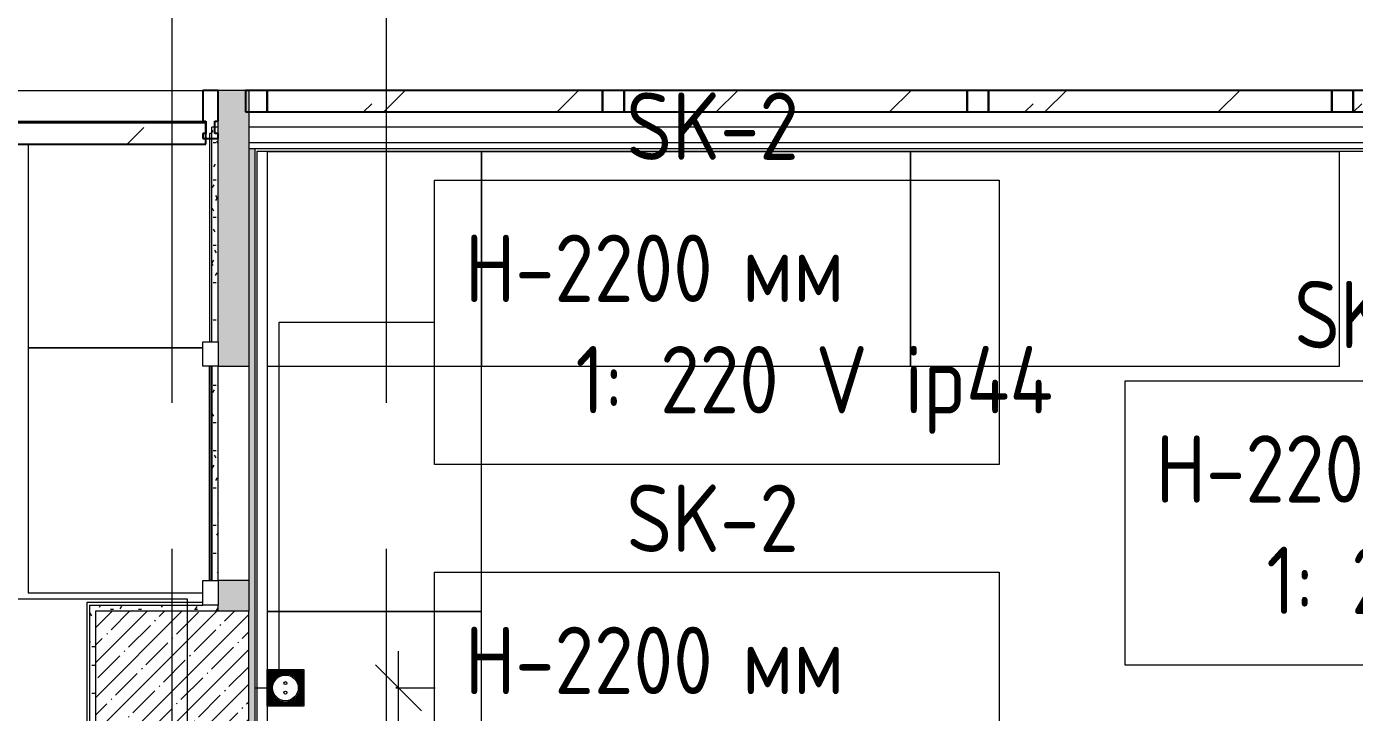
# Model space of a CAD drawing. Header units: millimetres. Extents: x 35881 to 234190, y -8553 to 29063.
# Drawn here: x 59985 to 64319, y 22920 to 25159 of the extents above; entities that cross this region are included whole.
import ezdxf

# ---------------------------------------------------------------- set-up
doc = ezdxf.new("R2010")
doc.units = ezdxf.units.MM
doc.linetypes.add('Осевая', pattern=[3175, 635, -476.25, 1587.5, -476.25])
for name, color, linetype, lineweight in [('A-ANNO-DIMS', 7, 'Continuous', 9), ('A-ANNO-DIMS-100', 7, 'Continuous', 9), ('A-DETL-GENF', 7, 'Continuous', 9), ('A-DOOR', 7, 'Continuous', 9), ('A-GLAZ-CURT', 7, 'Continuous', 9), ('A-GLAZ-CURT-1', 7, 'Continuous', 25), ('A-GLAZ-CWMG', 7, 'Continuous', 9), ('A-GLAZ-CWMG-1', 7, 'Continuous', 25), ('A-WALL', 7, 'Continuous', 9), ('E-ELEC-FIXT-IDEN', 7, 'Continuous', 9), ('I-WALL', 7, 'Continuous', 9), ('S-COLS', 7, 'Continuous', 9), ('Оси', 7, 'Continuous', 9), ('Оси-2', 7, 'Осевая', 9), ('Электрические приборы', 7, 'Continuous', 9)]:
    doc.layers.add(name, color=color, linetype=linetype, lineweight=lineweight)
for name, color, linetype, lineweight, true_color in [('A-WALL-1', 7, 'Continuous', 9, 0x3c3c3c), ('A-WALL-FNSH-1', 7, 'Continuous', 9, 0x3c3c3c), ('I-FURN-1', 7, 'Continuous', 9, 0xf0f0f0), ('Оси розеток', 7, 'Continuous', 9, 0xff1e23)]:
    doc.layers.add(name, color=color, linetype=linetype, lineweight=lineweight, true_color=true_color)
doc.styles.add('GOST Common', font='GOST_Common.ttf', dxfattribs={"width": 0.9, "height": 220})
doc.styles.add('ISOCPEUR', font='isocpeur.ttf', dxfattribs={"width": 0.9, "height": 250})
doc.dimstyles.new('ISO-2_5_0_9К_БОЛЬШОЙ', dxfattribs={"dimscale": 304.8, "dimtxt": 248.995294, "dimasz": 0.492126, "dimexe": 0.393701, "dimexo": 0.984252, "dimgap": 0, "dimtad": 1, "dimdec": 0, "dimrnd": 10, "dimzin": 0, "dimdsep": 46, "dimtxsty": 'ISOCPEUR', "dimblk1": 'OBLIQUE', "dimblk2": 'OBLIQUE', "dimsah": 1, "dimcen": 0.09, "dimdle": 0.393701, "dimazin": 0, "dimtfac": 1, "dimtdec": 4, "dimtix": 1, "dimtmove": 0, "dimatfit": 3, "dimfxl": 1, "dimtvp": 1, "dimtolj": 1, "dimtzin": 0, "dimarcsym": 2})
pattern_1 = [(0, (0, 0), (121.92, 30.48), [10.058, -81.382, 10.058, -81.382, -487.68]), (0, (0, 0), (121.92, 30.48), [-182.88, 10.058, -172.822, 10.058, -81.382, -213.36]), (0, (0, 0), (121.92, 30.48), [-457.2, 10.058, -50.902, 10.058, -142.342]), (120, (45.72, 15.24), (-87.356454, 90.345817), [10.058, -81.382, 10.058, -81.382, -487.68]), (120, (45.72, 15.24), (-87.356454, 90.345817), [-182.88, 10.058, -172.822, 10.058, -81.382, -213.36]), (120, (45.72, 15.24), (-87.356454, 90.345817), [-457.2, 10.058, -50.902, 10.058, -142.342]), (240, (60.96, 76.2), (-34.563546, -120.825817), [10.058, -81.382, 10.058, -81.382, -487.68]), (240, (60.96, 76.2), (-34.563546, -120.825817), [-182.88, 10.058, -172.822, 10.058, -81.382, -213.36]), (240, (60.96, 76.2), (-34.563546, -120.825817), [-457.2, 10.058, -50.902, 10.058, -142.342])]

# ---------------------------------------------------------------- blocks, each defined once
blk = doc.blocks.new('Системная панель - Стекло - 70мм-31693619-План размещения напольных электротехнических лючков и розеток 1 этажа в осях 12-23')
at = {"layer": 'A-GLAZ-CURT'}
h = blk.add_hatch(dxfattribs=at)
h.set_pattern_fill('FP_26', color=256, style=0, pattern_type=2)
h.set_pattern_definition([(225, (61417.5, 24815), (282.8427, -282.8427), [200, -600]), (225, (61617.5, 24915), (282.8427, -282.8427), [600, -200]), (225, (61217.5, 25015), (282.8427, -282.8427), [200, -600])])
h.paths.add_polyline_path([(-547.5, 35), (-547.5, -35), (547.5, -35), (547.5, 35), (-220.9, 35)])
at = {"layer": 'A-GLAZ-CURT-1'}
for p, q in [((547.5, 35), (-547.5, 35)), ((-547.5, 35), (-547.5, -35)), ((547.5, -35), (547.5, 35)), ((-547.5, -35), (547.5, -35))]:
    blk.add_line(p, q, dxfattribs=at)
blk = doc.blocks.new('Прямоугольный импост - 50 x 70 мм-23766079-План размещения напольных электротехнических лючков и розеток 1 этажа в осях 12-23')
at = {"layer": 'A-GLAZ-CWMG-1'}
for p, q in [((-35, 35), (35, 35)), ((-35, -35), (-35, 35)), ((35, 35), (35, -35)), ((35, -35), (-35, -35))]:
    blk.add_line(p, q, dxfattribs=at)
blk = doc.blocks.new('Системная панель - Стекло - 70мм-31693620-План размещения напольных электротехнических лючков и розеток 1 этажа в осях 12-23')
at = {"layer": 'A-GLAZ-CURT'}
h = blk.add_hatch(dxfattribs=at)
h.set_pattern_fill('FP_35', color=256, style=0, pattern_type=2)
h.set_pattern_definition([(225, (63785, 24815), (282.8427, -282.8427), [200, -600]), (225, (63985, 24915), (282.8427, -282.8427), [600, -200]), (225, (63585, 25015), (282.8427, -282.8427), [200, -600])])
h.paths.add_polyline_path([(-560, 35), (-560, -35), (560, -35), (560, 35)])
at = {"layer": 'A-GLAZ-CURT-1'}
for p, q in [((560, 35), (-560, 35)), ((-560, 35), (-560, -35)), ((560, -35), (560, 35)), ((-560, -35), (560, -35))]:
    blk.add_line(p, q, dxfattribs=at)
blk = doc.blocks.new('Системная панель - Стекло - 70мм-V27-План размещения напольных электротехнических лючков и розеток 1 этажа в осях 12-23')
at = {"layer": 'A-GLAZ-CURT'}
h = blk.add_hatch(dxfattribs=at)
h.set_pattern_fill('FP_39', color=256, style=0, pattern_type=2)
h.set_pattern_definition([(225, (64975, 24815), (282.8427, -282.8427), [200, -600]), (225, (65175, 24915), (282.8427, -282.8427), [600, -200]), (225, (64775, 25015), (282.8427, -282.8427), [200, -600])])
h.paths.add_polyline_path([(-560, 35), (-560, -35), (560, -35), (560, 35), (427.1, 35)])
at = {"layer": 'A-GLAZ-CURT-1'}
for p, q in [((560, 35), (-560, 35)), ((-560, 35), (-560, -35)), ((560, -35), (560, 35)), ((-560, -35), (560, -35))]:
    blk.add_line(p, q, dxfattribs=at)
blk = doc.blocks.new('BSC_Колонна _Прямоугольная - 500х500-V48-План размещения напольных электротехнических лючков и розеток 1 этажа в осях 12-23')
at = {"layer": 'S-COLS'}
h = blk.add_hatch(dxfattribs=at)
h.set_pattern_fill('FP_53', color=256, style=0, pattern_type=2)
h.set_pattern_definition([(45, (-60460, -23000), (-57.02463, 57.02463), []), (45, (-60402.975, -23000), (-57.02463, 57.02463), [100.806, -20.161, 3.353, -16.808])])
h.paths.add_polyline_path([(-250, -250), (250, -250), (250, 250), (-250, 250)])
for p, q in [((250, 250), (-250, 250)), ((-250, 250), (-250, -250)), ((250, -250), (250, 250)), ((-250, -250), (250, -250))]:
    blk.add_line(p, q, dxfattribs=at)
blk = doc.blocks.new('Штора противопожарная_Рен - ШТ_700х700-22567375-План размещения напольных электротехнических лючков и розеток 1 этажа в осях 12-23')
at = {"layer": 'A-DOOR'}
for p, q in [((-430, 100), (-350, 100)), ((-430, 50), (-430, 100)), ((-350, 100), (-350, 50)), ((350, 100), (430, 100)), ((350, 50), (350, 100)), ((430, 100), (430, 50)), ((-350, 50), (-430, 50)), ((-350, 77.5), (350, 77.5)), ((-350, 72.5), (-350, 77.5)), ((350, 72.5), (-350, 72.5)), ((350, 77.5), (350, 72.5)), ((430, 50), (350, 50))]:
    blk.add_line(p, q, dxfattribs=at)
blk = doc.blocks.new('Системная панель - Стекло - 70мм-32304938-План размещения напольных электротехнических лючков и розеток 1 этажа в осях 12-23')
at = {"layer": 'A-GLAZ-CURT'}
h = blk.add_hatch(dxfattribs=at)
h.set_pattern_fill('FP_56', color=256, style=0, pattern_type=2)
h.set_pattern_definition([(225, (60347.5, 24710), (282.8427, -282.8427), [200, -600]), (225, (60547.5, 24810), (282.8427, -282.8427), [600, -200]), (225, (60147.5, 24910), (282.8427, -282.8427), [200, -600])])
h.paths.add_polyline_path([(-322.5, 35), (-322.5, -35), (322.5, -35), (322.5, 35), (163.9, 35)])
at = {"layer": 'A-GLAZ-CURT-1'}
for p, q in [((322.5, 35), (-322.5, 35)), ((-322.5, 35), (-322.5, -35)), ((322.5, -35), (322.5, 35)), ((-322.5, -35), (322.5, -35))]:
    blk.add_line(p, q, dxfattribs=at)
blk = doc.blocks.new('Прямоугольный импост - Импост структурный с накладкой - 160мм Темный-32304618-План размещения напольных электротехнических лючков и розеток 1 этажа в осях 12-23')
at = {"layer": 'A-GLAZ-CWMG'}
for p, q in [((59935, 24950), (60560, 24950)), ((59935, 24845), (59935, 24850)), ((59935, 24850), (60560, 24850)), ((60560, 24850), (60560, 24845))]:
    blk.add_line(p, q, dxfattribs=at)
blk = doc.blocks.new('Системная панель - Стекло - 70мм-V59-План размещения напольных электротехнических лючков и розеток 1 этажа в осях 12-23')
at = {"layer": 'A-GLAZ-CURT'}
h = blk.add_hatch(dxfattribs=at)
h.set_pattern_fill('FP_57', color=256, style=0, pattern_type=2)
h.set_pattern_definition([(225, (62595, 24815), (282.8427, -282.8427), [200, -600]), (225, (62795, 24915), (282.8427, -282.8427), [600, -200]), (225, (62395, 25015), (282.8427, -282.8427), [200, -600])])
h.paths.add_polyline_path([(-560, 35), (-560, -35), (560, -35), (560, 35), (-498.1, 35)])
at = {"layer": 'A-GLAZ-CURT-1'}
for p, q in [((560, 35), (-560, 35)), ((-560, 35), (-560, -35)), ((560, -35), (560, 35)), ((-560, -35), (560, -35))]:
    blk.add_line(p, q, dxfattribs=at)
blk = doc.blocks.new('Прямоугольный импост - Импост структурный с накладкой - 160мм Темный-32302318-План размещения напольных электротехнических лючков и розеток 1 этажа в осях 12-23')
at = {"layer": 'A-GLAZ-CWMG-1'}
for p, q in [((0, 140), (-50, 140)), ((-50, 140), (-50, 40)), ((0, 40), (0, 140)), ((-50, 40), (-40, 40)), ((-40, 0), (-50, 0)), ((-50, 0), (-50, -17)), ((-40, 40), (-40, 0)), ((-10, 0), (-10, 40)), ((-10, 40), (0, 40)), ((0, 0), (-10, 0)), ((0, -17), (0, 0)), ((-50, -17), (0, -17))]:
    blk.add_line(p, q, dxfattribs=at)
blk = doc.blocks.new('Стол базовый прямоугольный - 1_5п-25624325-План размещения напольных электротехнических лючков и розеток 1 этажа в осях 12-23')
at = {"layer": 'I-FURN-1'}
for p, q in [((350, -300), (350, 270)), ((-315, -300), (350, -300))]:
    blk.add_line(p, q, dxfattribs=at)
blk = doc.blocks.new('Стол базовый прямоугольный - 1_32п-25624416-План размещения напольных электротехнических лючков и розеток 1 этажа в осях 12-23')
at = {"layer": 'I-FURN-1'}
for p, q in [((-400, 270), (-400, -300)), ((400, -300), (400, 270)), ((-400, -300), (400, -300))]:
    blk.add_line(p, q, dxfattribs=at)
blk = doc.blocks.new('Стол базовый прямоугольный - 1_24п-25626917-План размещения напольных электротехнических лючков и розеток 1 этажа в осях 12-23')
at = {"layer": 'I-FURN-1'}
for p, q in [((700, 350), (-700, 350)), ((-700, 350), (-700, -350)), ((700, -350), (700, 350)), ((-700, -350), (700, -350))]:
    blk.add_line(p, q, dxfattribs=at)
blk = doc.blocks.new('Стол базовый прямоугольный - 1_80п-25627007-План размещения напольных электротехнических лючков и розеток 1 этажа в осях 12-23')
at = {"layer": 'I-FURN-1'}
for p, q in [((350, 350), (-350, 350)), ((-350, 350), (-350, -350)), ((350, -350), (350, 350)), ((-350, -350), (350, -350))]:
    blk.add_line(p, q, dxfattribs=at)
blk = doc.blocks.new('Стол базовый прямоугольный - 1_44п-25627085-План размещения напольных электротехнических лючков и розеток 1 этажа в осях 12-23')
at = {"layer": 'I-FURN-1'}
for p, q in [((350, 400), (-350, 400)), ((-350, 400), (-350, -400)), ((350, -400), (350, 400)), ((-350, -400), (350, -400))]:
    blk.add_line(p, q, dxfattribs=at)
blk = doc.blocks.new('Стол базовый прямоугольный - 1_16п-25627146-План размещения напольных электротехнических лючков и розеток 1 этажа в осях 12-23')
at = {"layer": 'I-FURN-1'}
for p, q in [((350, 300), (-350, 300)), ((-350, 300), (-350, -300)), ((350, -300), (350, 300)), ((-350, -300), (350, -300))]:
    blk.add_line(p, q, dxfattribs=at)
blk = doc.blocks.new('Блок Розеток и Выключателей - Блок Розеток и Выключателей_SK2-27368969-План размещения напольных электротехнических лючков и розеток 1 этажа в осях 12-23')
at = {"layer": 'A-DETL-GENF'}
for p, q in [((-60, -40), (60, -40)), ((-60, -160), (-60, -40)), ((60, -40), (60, -160)), ((-55.2, -44.8), (-55.2, -155.2)), ((55.2, -44.8), (-55.2, -44.8)), ((-52.8, -47.2), (-52.8, -152.8)), ((52.8, -47.2), (-52.8, -47.2)), ((50.4, -49.6), (-50.4, -49.6)), ((-50.4, -49.6), (-50.4, -150.4)), ((48, -52), (-48, -52)), ((-48, -52), (-48, -148)), ((45.6, -54.4), (-45.6, -54.4)), ((-45.6, -54.4), (-45.6, -145.6)), ((-9.6, -56.8), (-43.2, -56.8)), ((-43.2, -56.8), (-43.2, -92.8)), ((-16.8, -59.2), (-40.8, -59.2)), ((-40.8, -59.2), (-40.8, -83.2)), ((-21.6, -61.6), (-38.4, -61.6)), ((-38.4, -61.6), (-38.4, -78.4)), ((-26.4, -64), (-36, -64)), ((-36, -64), (-36, -73.6)), ((-28.8, -66.4), (-33.6, -66.4)), ((-33.6, -66.4), (-33.6, -71.2)), ((9.6, -56.8), (43.2, -56.8)), ((16.8, -59.2), (40.8, -59.2)), ((21.6, -61.6), (38.4, -61.6)), ((26.4, -64), (36, -64)), ((28.8, -66.4), (33.6, -66.4)), ((33.6, -66.4), (33.6, -71.2)), ((36, -64), (36, -73.6)), ((38.4, -61.6), (38.4, -78.4)), ((40.8, -59.2), (40.8, -83.2)), ((43.2, -56.8), (43.2, -92.8)), ((45.6, -54.4), (45.6, -145.6)), ((48, -52), (48, -148)), ((50.4, -49.6), (50.4, -150.4)), ((52.8, -47.2), (52.8, -152.8)), ((55.2, -44.8), (55.2, -155.2)), ((-43.2, -143.2), (-43.2, -107.2)), ((-40.8, -140.8), (-40.8, -116.8)), ((-38.4, -138.4), (-38.4, -121.6)), ((-36, -136), (-36, -126.4)), ((-33.6, -133.6), (-33.6, -128.8)), ((33.6, -133.6), (33.6, -128.8)), ((36, -136), (36, -126.4)), ((38.4, -138.4), (38.4, -121.6)), ((40.8, -140.8), (40.8, -116.8)), ((43.2, -143.2), (43.2, -107.2)), ((60, -160), (-60, -160)), ((55.2, -155.2), (-55.2, -155.2)), ((52.8, -152.8), (-52.8, -152.8)), ((50.4, -150.4), (-50.4, -150.4)), ((48, -148), (-48, -148)), ((45.6, -145.6), (-45.6, -145.6)), ((-9.6, -143.2), (-43.2, -143.2)), ((-16.8, -140.8), (-40.8, -140.8)), ((-21.6, -138.4), (-38.4, -138.4)), ((-26.4, -136), (-36, -136)), ((-28.8, -133.6), (-33.6, -133.6)), ((9.6, -143.2), (43.2, -143.2)), ((16.8, -140.8), (40.8, -140.8)), ((21.6, -138.4), (38.4, -138.4)), ((26.4, -136), (36, -136)), ((28.8, -133.6), (33.6, -133.6))]:
    blk.add_line(p, q, dxfattribs=at)
for centre, radius in [((0, -100), 42), ((-15.6, -100), 4.8), ((15.6, -100), 4.8)]:
    blk.add_circle(centre, radius, dxfattribs=at)
at = {"layer": 'Оси розеток'}
blk.add_line((0, 0), (0, -40), dxfattribs=at)
blk = doc.blocks.new('DIMBLOCK59-План размещения напольных электротехнических лючков и розеток 1 этажа в осях 12-23')
at = {"layer": 'A-ANNO-DIMS-100'}
for p, q in [((61199.1, 22099.8), (61199.1, 23119.8)), ((61190, 22999.8), (61319.1, 22999.8)), ((61199.1, 22999.8), (61190, 22999.8)), ((61190, 22099.8), (61319.1, 22099.8)), ((61199.1, 22099.8), (61190, 22099.8))]:
    blk.add_line(p, q, dxfattribs=at)
at = {"layer": 'A-ANNO-DIMS-100', "lineweight": 20}
for p, q in [((61199.1, 22999.8), (61124.1, 23074.8)), ((61199.1, 22999.8), (61274.1, 22924.8)), ((61199.1, 22099.8), (61124.1, 22174.8)), ((61199.1, 22099.8), (61274.1, 22024.8))]:
    blk.add_line(p, q, dxfattribs=at)
at = {"layer": 'A-ANNO-DIMS-100', "color": 0, "insert": (60872.5, 22312.8), "char_height": 250, "width": 568.858, "attachment_point": 1, "rotation": 90, "line_spacing_factor": 1.149209, "style": 'ISOCPEUR'}
blk.add_mtext('900', dxfattribs=at)
blk = doc.blocks.new('_Oblique')
at = {"color": 0, "linetype": 'ByBlock', "lineweight": -2}
blk.add_line((-0.5, -0.5), (0.5, 0.5), dxfattribs=at)

msp = doc.modelspace()

# ---------------------------------------------------------------- hatches: boundary and pattern name
at = {"layer": 'I-WALL'}
h = msp.add_hatch(dxfattribs=at)
h.set_pattern_fill('FP_22', color=256, style=0, pattern_type=2)
h.set_pattern_definition([(135, (0, 0), (-75.43415, -75.43415), [106.68, -17.78, 3.556, -17.78]), (135, (0, 75.39), (-75.43415, -75.43415), []), (50, (0, 0), (127.52922, -11.15758), [13.335, -146.685]), (355, (0, 0), (-24.66966, 133.74002), [10.668, -117.348]), (100.451, (10.63, -0.93), (102.85973, 122.58178), [11.333, -124.663]), (46.184, (0, 35.56), (189.75516, -29.43036), [20.002, -220.027]), (96.636, (15.81, 33.1), (166.1822, 173.1996), [17, -186.995]), (351.184, (0, 35.56), (166.18393, 173.1976), [16.002, -176.022]), (21, (17.78, 26.67), (106.13027, -71.58603), [13.335, -146.685]), (326, (17.78, 26.67), (43.26188, 128.93175), [10.668, -117.348]), (71.451, (26.62, 20.7), (149.39198, 57.34505), [11.333, -124.663]), (37.5, (0, 0), (2.162228, 59.188357), [3.353, -112.573, 3.353, -115.773, -117.792]), (37.5, (0, 0), (2.162228, 59.188357), [-235.052, 3.353, -114.44]), (7.5, (0, 0), (46.77386, 70.12615), [3.353, -64.567, 3.353, -109.906, -44.894]), (7.5, (0, 0), (46.77386, 70.12615), [-181.178, 3.353, -41.542]), (327.5, (-39.65, 0), (94.91367, -4.010093), [3.353, -41.097, 3.353, -135.331, -184.023]), (327.5, (-39.65, 0), (94.91367, -4.010093), [-183.134, 3.353, -180.67]), (317.5, (-57.43, 0), (103.69057, 17.79882), [3.353, -54.432, 3.353, -88.748, -130.683]), (317.5, (-57.43, 0), (103.69057, 17.79882), [-149.885, 3.353, -127.33])])
h.paths.add_polyline_path([(60710, 18600), (60710, 22750), (60610, 22750), (60610, 18600)])
h.paths.add_polyline_path([(60610, 23250), (60710, 23250), (60710, 23350), (60610, 23350), (60610, 23270)])
h.paths.add_polyline_path([(60710, 24050), (60710, 24950), (60610, 24950), (60610, 24050)])
h = msp.add_hatch(dxfattribs=at)
h.set_pattern_fill('FP_58', color=256, style=0, pattern_type=2)
h.set_pattern_definition(pattern_1)
h.paths.add_polyline_path([(60590, 23350), (60610, 23350), (60610, 24050), (60590, 24050), (60590, 23359.5)])
h.paths.add_polyline_path([(60590, 24130), (60610, 24130), (60610, 24830), (60590, 24830), (60590, 24577.4)])
h = msp.add_hatch(dxfattribs=at)
h.set_pattern_fill('FP_58', color=256, style=0, pattern_type=2)
h.set_pattern_definition(pattern_1)
h.paths.add_polyline_path([(60710, 18600), (60730, 18600), (60730, 24760), (60710, 24760), (60710, 19705.9)])
h = msp.add_hatch(dxfattribs=at)
h.set_pattern_fill('FP_58', color=256, style=0, pattern_type=2)
h.set_pattern_definition(pattern_1)
h.paths.add_polyline_path([(60190, 22750), (60210, 22750), (60210, 23270), (60190, 23270), (60190, 23250)])
h = msp.add_hatch(dxfattribs=at)
h.set_pattern_fill('FP_58', color=256, style=0, pattern_type=2)
h.set_pattern_definition(pattern_1)
h.paths.add_polyline_path([(60560, 23250), (60610, 23250), (60610, 23270), (60210, 23270), (60210, 23250)])

# ---------------------------------------------------------------- linework, layer by layer
at = {"layer": 'A-WALL'}
for p, q in [((60590, 24130), (60590, 24830)), ((60730, 24760), (60730, 18600)), ((60590, 24050), (60590, 23350)), ((60210, 23270), (60560, 23270))]:
    msp.add_line(p, q, dxfattribs=at)
at = {"layer": 'A-WALL-1'}
for p, q in [((60710, 24950), (60610, 24950)), ((60610, 24130), (60610, 24950)), ((60710, 24950), (60710, 23250)), ((60610, 24830), (60590, 24830)), ((60730, 24760), (60710, 24760)), ((60610, 24050), (60710, 24050)), ((60610, 23350), (60610, 24050)), ((60710, 23350), (60610, 23350)), ((60190, 23270), (60190, 22730)), ((60610, 23270), (60610, 23270)), ((60610, 23250), (60610, 23270))]:
    msp.add_line(p, q, dxfattribs=at)
at = {"layer": 'A-WALL-FNSH-1'}
for p, q in [((60590, 24810), (60582, 24810)), ((60582, 24810), (60582, 24130)), ((66640, 24760), (60730, 24760)), ((60738, 24752), (66640, 24752)), ((60738, 18572), (60738, 24752)), ((60582, 24050), (60582, 23350)), ((60182, 23278), (60182, 22722)), ((60560, 23278), (60182, 23278)), ((60190, 23270), (60210, 23270))]:
    msp.add_line(p, q, dxfattribs=at)
at = {"layer": 'E-ELEC-FIXT-IDEN'}
for p, q in [((60810, 24193.3), (61316, 24193.3)), ((60810, 23059.8), (60810, 24193.3)), ((60510, 23289.8), (59755.2, 23289.8)), ((60510, 22309.8), (60510, 23289.8))]:
    msp.add_line(p, q, dxfattribs=at)
at = {"layer": 'E-ELEC-FIXT-IDEN', "flags": 128}
for points in [[(61316, 24657.3), (63159.4, 24657.3), (63159.4, 23729.3), (61316, 23729.3)], [(63570.8, 24002.2), (65414.2, 24002.2), (65414.2, 23074.2), (63570.8, 23074.2)], [(61316, 23377.2), (63159.4, 23377.2), (63159.4, 22449.2), (61316, 22449.2)]]:
    msp.add_lwpolyline(points, close=True, dxfattribs=at)
at = {"layer": 'I-WALL'}
for p, q in [((66660, 24830), (60710, 24830)), ((60710, 24780), (66660, 24780))]:
    msp.add_line(p, q, dxfattribs=at)
at = {"layer": 'Оси'}
for p, q in [((60460, 24898.1), (60460, 27398.1)), ((61160, 24898.1), (61160, 27398.1))]:
    msp.add_line(p, q, dxfattribs=at)
at = {"layer": 'Оси-2'}
for p, q in [((60460, 593.7), (60460, 24898.1)), ((61160, 593.7), (61160, 24898.1))]:
    msp.add_line(p, q, dxfattribs=at)

# ---------------------------------------------------------------- block references
at = {"layer": 'A-DOOR', "rotation": 89.99999999999991}
msp.add_blockref('Штора противопожарная_Рен - ШТ_700х700-22567375-План размещения напольных электротехнических лючков и розеток 1 этажа в осях 12-23', (60660, 23700), dxfattribs=at)
at = {"layer": 'A-GLAZ-CURT', "rotation": 180}
for name, p in [('Системная панель - Стекло - 70мм-31693619-План размещения напольных электротехнических лючков и розеток 1 этажа в осях 12-23', (61317.5, 24915)), ('Системная панель - Стекло - 70мм-V59-План размещения напольных электротехнических лючков и розеток 1 этажа в осях 12-23', (62495, 24915)), ('Системная панель - Стекло - 70мм-31693620-План размещения напольных электротехнических лючков и розеток 1 этажа в осях 12-23', (63685, 24915)), ('Системная панель - Стекло - 70мм-V27-План размещения напольных электротехнических лючков и розеток 1 этажа в осях 12-23', (64875, 24915)), ('Системная панель - Стекло - 70мм-32304938-План размещения напольных электротехнических лючков и розеток 1 этажа в осях 12-23', (60247.5, 24810))]:
    msp.add_blockref(name, p, dxfattribs=at)
at = {"layer": 'A-GLAZ-CWMG'}
for name, p in [('Прямоугольный импост - Импост структурный с накладкой - 160мм Темный-32304618-План размещения напольных электротехнических лючков и розеток 1 этажа в осях 12-23', (0, 0)), ('Прямоугольный импост - Импост структурный с накладкой - 160мм Темный-32302318-План размещения напольных электротехнических лючков и розеток 1 этажа в осях 12-23', (60610, 24810))]:
    msp.add_blockref(name, p, dxfattribs=at)
at = {"layer": 'A-GLAZ-CWMG', "extrusion": (0, 0, -1)}
for p in [(-60735, 24915), (-61900, 24915), (-63090, 24915), (-64280, 24915)]:
    msp.add_blockref('Прямоугольный импост - 50 x 70 мм-23766079-План размещения напольных электротехнических лючков и розеток 1 этажа в осях 12-23', p, dxfattribs=at)
at = {"layer": 'I-FURN-1'}
for name, p, rotation in [('Стол базовый прямоугольный - 1_5п-25624325-План размещения напольных электротехнических лючков и розеток 1 этажа в осях 12-23', (60290, 24460), 270.0000000000003), ('Стол базовый прямоугольный - 1_80п-25627007-План размещения напольных электротехнических лючков и розеток 1 этажа в осях 12-23', (61120, 24400), 180), ('Стол базовый прямоугольный - 1_24п-25626917-План размещения напольных электротехнических лючков и розеток 1 этажа в осях 12-23', (62170, 24400), 180), ('Стол базовый прямоугольный - 1_24п-25626917-План размещения напольных электротехнических лючков и розеток 1 этажа в осях 12-23', (63570, 24400), 180), ('Стол базовый прямоугольный - 1_32п-25624416-План размещения напольных электротехнических лючков и розеток 1 этажа в осях 12-23', (60290, 23710), 270.0000000000003), ('Стол базовый прямоугольный - 1_44п-25627085-План размещения напольных электротехнических лючков и розеток 1 этажа в осях 12-23', (61120, 23649.1), 180), ('Стол базовый прямоугольный - 1_16п-25627146-План размещения напольных электротехнических лючков и розеток 1 этажа в осях 12-23', (61120, 22949.1), 180)]:
    msp.add_blockref(name, p, dxfattribs=dict(at, rotation=rotation))
at = {"layer": 'S-COLS'}
msp.add_blockref('BSC_Колонна _Прямоугольная - 500х500-V48-План размещения напольных электротехнических лючков и розеток 1 этажа в осях 12-23', (60460, 23000), dxfattribs=at)
at = {"layer": 'Электрические приборы', "rotation": 89.99999999999935}
msp.add_blockref('Блок Розеток и Выключателей - Блок Розеток и Выключателей_SK2-27368969-План размещения напольных электротехнических лючков и розеток 1 этажа в осях 12-23', (60730, 22999.8), dxfattribs=at)

# ---------------------------------------------------------------- texts
at = {"layer": 'E-ELEC-FIXT-IDEN', "char_height": 220, "attachment_point": 1, "style": 'GOST Common'}
for s, insert, width in [('SK-2', (61942.9, 24943.6), 707.088), ('H-2200 ', (61416, 24479.6), 1096.708), ('мм', (62320.8, 24479.6), 375.19), ('SK-2', (64122.5, 24328.6), 707.088), ('   1: 220 V ip44', (61416, 24115.8), 1984.177), ('H-2200 ', (63670.8, 23824.6), 1096.708), ('SK-2', (61942.9, 23663.5), 707.088), ('   1: 220 V ip44', (63670.8, 23460.8), 1984.177), ('H-2200 ', (61416, 23199.5), 1096.708), ('мм', (62320.8, 23199.5), 375.19)]:
    msp.add_mtext(s, dxfattribs=dict(at, insert=insert, width=width))

# ---------------------------------------------------------------- dimensions: what is measured, and where the dimension line sits
at = {"layer": 'A-ANNO-DIMS'}
dim = msp.add_linear_dim(base=(61199.1, 22999.8), p1=(60890, 22099.8), p2=(60890, 22999.8), angle=90, dimstyle='ISO-2_5_0_9К_БОЛЬШОЙ', override={"dimpost": '<>', "dimfxl": 900}, dxfattribs=at)
dim.commit()
dim.dimension.update_dxf_attribs({"geometry": 'DIMBLOCK59-План размещения напольных электротехнических лючков и розеток 1 этажа в осях 12-23', "text_midpoint": (61074.1, 22549.8)})

doc.saveas('drawing.dxf')
